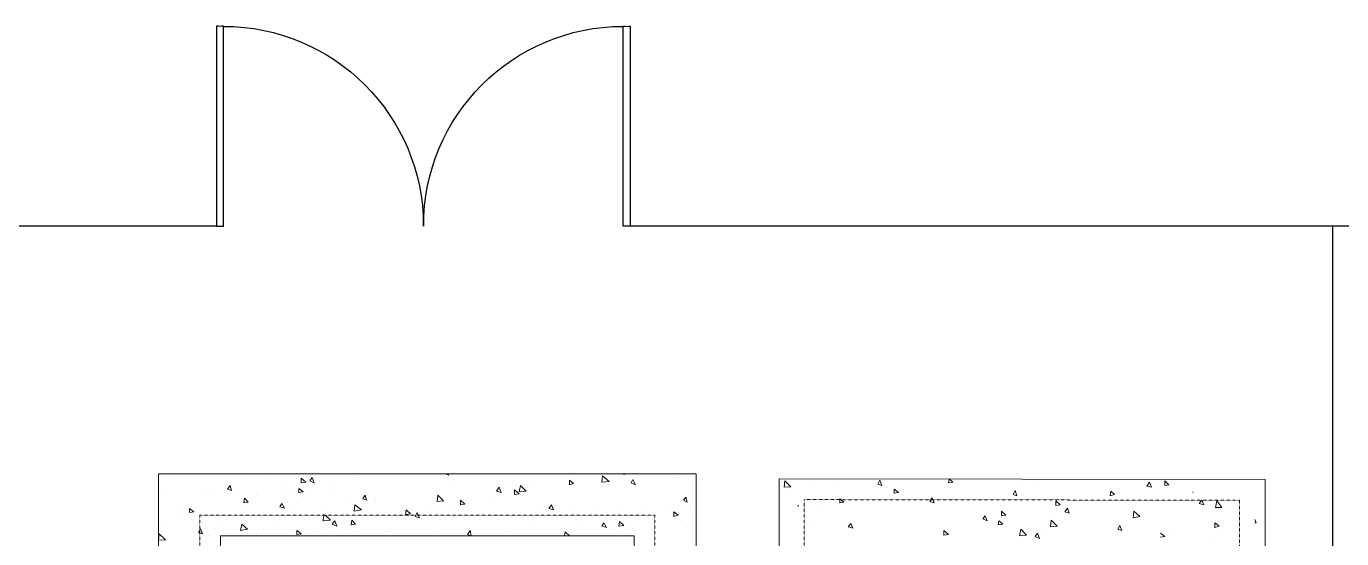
# Model space of a CAD drawing. Header units: metres. Extents: x 841183 to 1048542, y 259326 to 317714.
# Drawn here: x 950935 to 957293, y 269521 to 271999 of the extents above; entities that cross this region are included whole.
import ezdxf

# ---------------------------------------------------------------- set-up
doc = ezdxf.new("R2010")
doc.units = ezdxf.units.M
doc.linetypes.add('PDF_IMPORT', pattern=[1, 0.8, -0.2])
for name, color, linetype in [('G-STAIR', 3, 'Continuous'), ('PDF_Geometry', 7, 'Continuous'), ('TIP - DOOR2', 252, 'Continuous'), ('TIP - FENCE', 2, 'Continuous')]:
    doc.layers.add(name, color=color, linetype=linetype)
doc.linetypes.add('FENCELINE2', pattern='A,0.25,-0.1,[132,ltypeshp.shx,S=0.1,R=0,X=-0.1,Y=0],-0.1,1', length=1.45)

# ---------------------------------------------------------------- blocks, each defined once
blk = doc.blocks.new('A$C140F520F')
at = {"layer": 'TIP - DOOR2'}
for points in [[(-1670, 5007), (-1670, 4907), (1156, 4907, -0.015763), (1156, 5007)], [(-1670, -843), (-1670, -743), (1156, -743, 0.015763), (1156, -843)]]:
    blk.add_lwpolyline(points, format="xyb", close=True, dxfattribs=at)
for centre, start, end in [((-1670, 4907), 270, 0), ((-1670, -743), 0, 90)]:
    blk.add_arc(centre, 2825, start, end, dxfattribs=at)
blk = doc.blocks.new('CAP-2')
at = {"layer": 'PDF_Geometry', "color": 252, "lineweight": 18}
for points in [[(4250, 1200.2), (4250, 7650.2), (1650, 7650.2), (1650, 1200.2)], [(2403.1, 7606.5), (2381.2, 7615.9), (2393.7, 7631.5)], [(3793.7, 7609.6), (3796.9, 7640.9), (3828.1, 7612.7)], [(2003.1, 7569), (1984.4, 7575.2), (1996.9, 7594)], [(2350, 7562.7), (2328.1, 7559.6), (2328.1, 7578.4)], [(2362.5, 7609.6), (2340.6, 7606.5), (2340.6, 7628.4)], [(3306.2, 7559.6), (3284.4, 7565.9), (3296.9, 7584.6)], [(3393.7, 7553.4), (3371.9, 7550.2), (3371.9, 7572.1)], [(3393.7, 7562.7), (3400, 7594), (3428.1, 7565.9)], [(3656.2, 7603.4), (3637.5, 7597.1), (3637.5, 7619)], [(3956.2, 7597.1), (3950, 7600.2), (3934.4, 7606.5), (3943.7, 7622.1), (3950, 7609.6)], [(4650, 1225.2), (4650, 7625.2), (7000, 7622.1), (7000, 1222.1)], [(4675, 7584.6), (4678.1, 7615.9), (4706.2, 7587.7)], [(5146.9, 7594), (5128.1, 7600.2), (5137.5, 7619)], [(5228.1, 7559.6), (5206.2, 7556.5), (5206.2, 7575.2)], [(5490.6, 7609.6), (5468.7, 7606.5), (5471.9, 7625.2)], [(5800, 7544), (5781.2, 7550.2), (5790.6, 7569)], [(6450, 7584.6), (6428.1, 7590.9), (6440.6, 7609.6)], [(6534.4, 7597.1), (6515.6, 7594), (6515.6, 7615.9)], [(2084.4, 7512.7), (2062.5, 7509.6), (2065.6, 7531.5)], [(2259.4, 7484.6), (2237.5, 7490.9), (2246.9, 7506.5)], [(2656.2, 7522.1), (2637.5, 7528.4), (2650, 7547.1)], [(2996.9, 7515.9), (3000, 7547.1), (3028.1, 7519)], [(3131.2, 7503.4), (3109.4, 7500.2), (3109.4, 7522.1)], [(4206.2, 7512.7), (4187.5, 7522.1), (4200, 7537.7)], [(4962.5, 7512.7), (4943.7, 7509.6), (4943.7, 7528.4)], [(5400, 7509.6), (5378.1, 7515.9), (5390.6, 7534.6)], [(6009.4, 7500.2), (5987.5, 7497.1), (5987.5, 7519)], [(6271.9, 7550.2), (6250, 7544), (6253.1, 7565.9)], [(6703.1, 7500.2), (6681.2, 7506.5), (6693.7, 7522.1)], [(6759.4, 7487.7), (6765.6, 7519), (6790.6, 7487.7)], [(1821.9, 7465.9), (1800, 7462.7), (1800, 7481.5)], [(2446.9, 7422.1), (2450, 7450.2), (2450, 7453.4), (2456.2, 7450.2), (2481.2, 7425.2)], [(2596.9, 7469), (2600, 7500.2), (2631.2, 7475.2)], [(2868.7, 7456.5), (2843.7, 7453.4), (2846.9, 7475.2)], [(2912.5, 7437.7), (2890.6, 7444), (2893.7, 7450.2), (2900, 7462.7), (2906.2, 7450.2)], [(3559.4, 7475.2), (3537.5, 7481.5), (3550, 7500.2)], [(4162.5, 7450.2), (4140.6, 7444), (4140.6, 7465.9)], [(5656.2, 7422.1), (5634.4, 7431.5), (5646.9, 7447.1)], [(5746.9, 7450.2), (5725, 7447.1), (5725, 7469)], [(6053.1, 7459.6), (6031.2, 7465.9), (6043.7, 7484.6)], [(6362.5, 7437.7), (6365.6, 7469), (6393.7, 7444)], [(1862.5, 7359.6), (1850, 7362.7), (1843.7, 7365.9), (1850, 7378.4), (1853.1, 7384.6)], [(2046.9, 7375.2), (2053.1, 7406.5), (2081.2, 7381.5)], [(2512.5, 7397.1), (2490.6, 7406.5), (2503.1, 7422.1)], [(2603.1, 7406.5), (2581.2, 7403.4), (2584.4, 7425.2)], [(3815.6, 7390.9), (3793.7, 7397.1), (3803.1, 7412.7)], [(3900, 7400.2), (3875, 7397.1), (3878.1, 7419)], [(5006.2, 7387.7), (4984.4, 7394), (4996.9, 7409.6)], [(5731.2, 7406.5), (5709.4, 7403.4), (5712.5, 7422.1)], [(5812.5, 7350.2), (5818.7, 7381.5), (5846.9, 7353.4)], [(5962.5, 7394), (5965.6, 7425.2), (5993.7, 7397.1)], [(6306.2, 7375.2), (6287.5, 7381.5), (6296.9, 7400.2)], [(6778.1, 7397.1), (6756.2, 7390.9), (6756.2, 7412.7)], [(1950, 7350.2), (1950, 1500.2), (3950, 1500.2), (3950, 7350.2)], [(2340.6, 7359.6), (2318.7, 7356.5), (2318.7, 7375.2)], [(3162.5, 7350.2), (3143.7, 7356.5), (3156.2, 7375.2)], [(5468.7, 7356.5), (5446.9, 7353.4), (5446.9, 7375.2)], [(5909.4, 7337.7), (5887.5, 7347.1), (5900, 7362.7)]]:
    blk.add_lwpolyline(points, close=True, dxfattribs=at)
for points in [[(1728.1, 7637.7), (1728.1, 7637.7)], [(1962.5, 7650.2), (1962.5, 7650.2)], [(2046.9, 7637.7), (2046.9, 7637.7)], [(2171.9, 7634.6), (2171.9, 7634.6)], [(2365.6, 7634.6), (2365.6, 7634.6)], [(2384.4, 7637.7), (2384.4, 7637.7)], [(2609.4, 7644), (2609.4, 7644)], [(3050, 7650.2), (3053.1, 7644), (3037.5, 7650.2)], [(3834.4, 7647.1), (3834.4, 7647.1)], [(3900, 7650.2), (3900, 7647.1), (3912.5, 7650.2)], [(4140.6, 7631.5), (4140.6, 7631.5)], [(1668.7, 7578.4), (1668.7, 7578.4)], [(1900, 7569), (1900, 7569)], [(2268.7, 7587.7), (2268.7, 7587.7)], [(2306.2, 7578.4), (2306.2, 7578.4)], [(2428.1, 7619), (2428.1, 7619)], [(2493.7, 7594), (2493.7, 7594)], [(3059.4, 7600.2), (3059.4, 7600.2)], [(3471.9, 7597.1), (3471.9, 7597.1)], [(4681.2, 7569), (4681.2, 7569)], [(4828.1, 7606.5), (4828.1, 7606.5)], [(4915.6, 7581.5), (4915.6, 7581.5)], [(5803.1, 7581.5), (5803.1, 7581.5)], [(5893.7, 7600.2), (5893.7, 7600.2)], [(1887.5, 7565.9), (1887.5, 7565.9)], [(2015.6, 7565.9), (2015.6, 7565.9)], [(2062.5, 7503.4), (2062.5, 7503.4)], [(2131.2, 7544), (2131.2, 7544)], [(2134.4, 7559.6), (2134.4, 7559.6)], [(2250, 7556.5), (2250, 7556.5)], [(2350, 7540.9), (2350, 7540.9)], [(2365.6, 7553.4), (2365.6, 7553.4)], [(2484.4, 7547.1), (2484.4, 7547.1)], [(2584.4, 7534.6), (2584.4, 7534.6)], [(2693.7, 7522.1), (2693.7, 7522.1)], [(2700, 7528.4), (2700, 7528.4)], [(2965.6, 7503.4), (2965.6, 7503.4)], [(3281.2, 7509.6), (3281.2, 7509.6)], [(4778.1, 7534.6), (4778.1, 7534.6)], [(6284.4, 7559.6), (6284.4, 7559.6)], [(6650, 7562.7), (6650, 7559.6)], [(1762.5, 7497.1), (1762.5, 7497.1)], [(1996.9, 7447.1), (1996.9, 7447.1)], [(2309.4, 7475.2), (2309.4, 7475.2)], [(2446.9, 7484.6), (2446.9, 7484.6)], [(2600, 7456.5), (2600, 7456.5)], [(3078.1, 7469), (3078.1, 7469)], [(3078.1, 7444), (3078.1, 7444)], [(3509.4, 7484.6), (3509.4, 7484.6)], [(3631.2, 7497.1), (3631.2, 7497.1)], [(3750, 7490.9), (3750, 7490.9)], [(3865.6, 7487.7), (3865.6, 7487.7)], [(3965.6, 7440.9), (3965.6, 7440.9)], [(3981.2, 7484.6), (3981.2, 7484.6)], [(4096.9, 7478.4), (4096.9, 7478.4)], [(4215.6, 7475.2), (4215.6, 7475.2)], [(4740.6, 7494), (4743.7, 7497.1), (4743.7, 7494)], [(4840.6, 7500.2), (4840.6, 7500.2)], [(5728.1, 7450.2), (5728.1, 7450.2)], [(1693.7, 7394), (1693.7, 7394)], [(1762.5, 7431.5), (1762.5, 7431.5)], [(1928.1, 7387.7), (1928.1, 7387.7)], [(1940.6, 7425.2), (1940.6, 7425.2)], [(2043.7, 7381.5), (2043.7, 7381.5)], [(2159.4, 7378.4), (2159.4, 7378.4)], [(2200, 7412.7), (2200, 7412.7)], [(2206.2, 7431.5), (2206.2, 7431.5)], [(2400, 7431.5), (2400, 7431.5)], [(2584.4, 7394), (2584.4, 7394)], [(2703.1, 7434.6), (2703.1, 7434.6)], [(2778.1, 7387.7), (2778.1, 7387.7)], [(2831.2, 7431.5), (2831.2, 7431.5)], [(2843.7, 7431.5), (2843.7, 7431.5)], [(3143.7, 7437.7), (3143.7, 7437.7)], [(3287.5, 7428.4), (3287.5, 7428.4)], [(3462.5, 7412.7), (3462.5, 7412.7)], [(3687.5, 7415.9), (3687.5, 7415.9)], [(4175, 7425.2), (4175, 7425.2)], [(4818.7, 7422.1), (4818.7, 7422.1)], [(5925, 7378.4), (5925, 7378.4)], [(6950, 7428.4), (6956.2, 7412.7), (6950, 7412.7)], [(1650, 7331.5), (1653.1, 7359.6), (1684.4, 7331.5), (1650, 7328.4)], [(1896.9, 7350.2), (1896.9, 7350.2)], [(1921.9, 7362.7), (1921.9, 7362.7)], [(2121.9, 7356.5), (2121.9, 7356.5)], [(2278.1, 7375.2), (2278.1, 7375.2)], [(2337.5, 7356.5), (2337.5, 7356.5)], [(2378.1, 7362.7), (2378.1, 7362.7)], [(2393.7, 7369), (2393.7, 7369)], [(2493.7, 7356.5), (2493.7, 7356.5)], [(2509.4, 7365.9), (2509.4, 7365.9)], [(2609.4, 7353.4), (2609.4, 7353.4)], [(3003.1, 7356.5), (3003.1, 7356.5)], [(3096.9, 7362.7), (3096.9, 7362.7)], [(3321.9, 7369), (3321.9, 7369)], [(3612.5, 7350.2), (3615.6, 7369), (3637.5, 7350.2), (3625, 7350.2)], [(3950, 7350.2), (3803.1, 7350.2)], [(3887.5, 7356.5), (3887.5, 7356.5)], [(4771.9, 7347.1), (4771.9, 7347.1)], [(6493.7, 7362.7), (6515.6, 7347.1), (6493.7, 7344)], [(6546.9, 7369), (6546.9, 7369)], [(6740.6, 7340.9), (6740.6, 7340.9)], [(6778.1, 7359.6), (6778.1, 7359.6)]]:
    blk.add_lwpolyline(points, dxfattribs=at)
at = {"layer": 'PDF_Geometry', "color": 252, "linetype": 'PDF_IMPORT', "lineweight": 18, "ltscale": 0.035}
blk.add_lwpolyline([(4771.9, 1322.1), (4771.9, 7525.2), (6875, 7522.1), (6875, 1319)], close=True, dxfattribs=at)
blk.add_lwpolyline([(1850, 1397.1), (4050, 1397.1), (4050, 7450.2), (1850, 7450.2), (1850, 1397.1)], dxfattribs=at)
blk = doc.blocks.new('A$C10b3fa2f')
at = {"layer": 'TIP - FENCE', "color": 252, "linetype": 'FENCELINE2', "ltscale": 500, "elevation": 74}
for points in [[(-16758.4, -40650.5), (-12244.2, -40650.4)], [(-11244.2, -40650.4), (-11244.2, -40650.4)], [(-10278.4, -40650.4), (-6052.7, -40650.3)], [(-6850, -40650.3), (-6849.3, -49425.2)]]:
    blk.add_lwpolyline(points, dxfattribs=at)
at = {"color": 252}
blk.add_blockref('CAP-2', (-14175, -49498.8, 74), dxfattribs=at)
at = {"layer": 'G-STAIR', "color": 252, "xscale": -0.341825497873492, "yscale": 0.341825497873492, "zscale": 0.341825497873492, "rotation": 270}
blk.add_blockref('A$C140F520F', (-11955.8, -40079.9, 74), dxfattribs=at)

msp = doc.modelspace()

# ---------------------------------------------------------------- block references
at = {"color": 2}
msp.add_blockref('A$C10b3fa2f', (964098.7, 311683.9, -103.7), dxfattribs=at)

doc.saveas('drawing.dxf')
